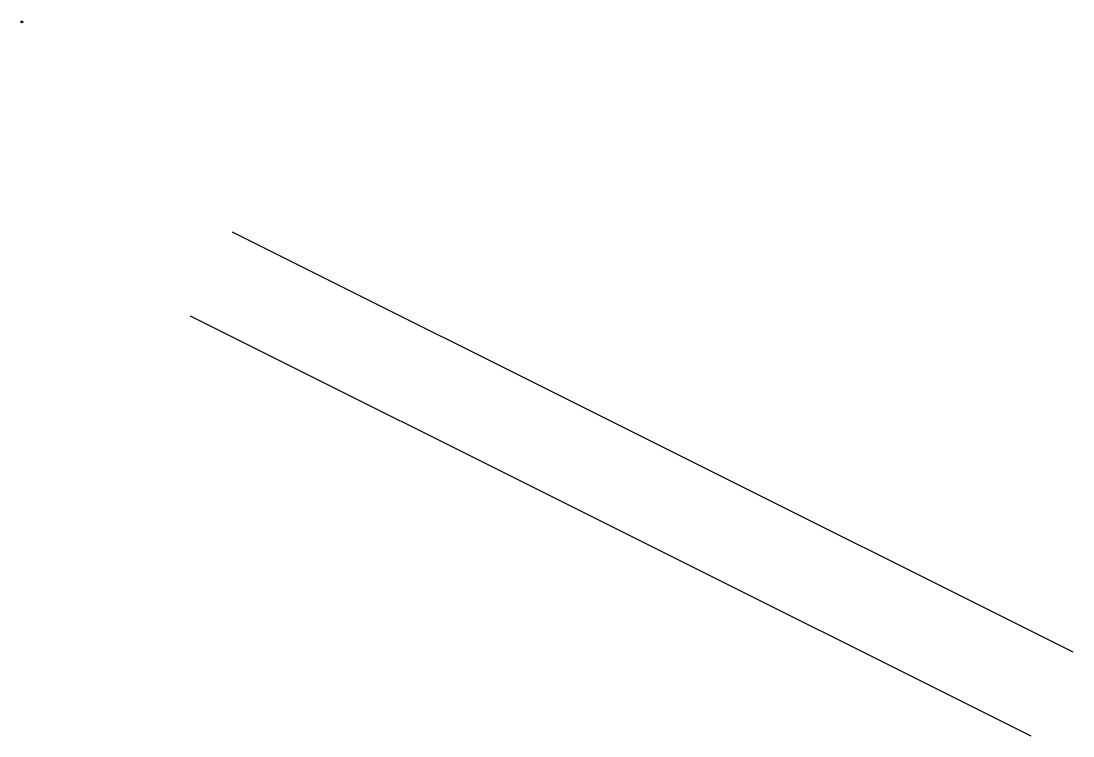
# Model space of a CAD drawing. Units: millimetres at full size, sheet at 1:100. Extents: x -21698 to 8939, y -12061 to 8780.
import ezdxf

# ---------------------------------------------------------------- set-up
doc = ezdxf.new("R2010")
doc.units = ezdxf.units.MM
doc.header["$LTSCALE"] = 100
doc.header["$PDMODE"] = 32
doc.header["$PDSIZE"] = 50
doc.layers.add('0-0', color=7, linetype='Continuous')

msp = doc.modelspace()

# ---------------------------------------------------------------- linework, layer by layer
at = {"layer": '0-0'}
for p, q in [((-15551, 2632.7), (8938.8, -9612.2)), ((-16775.5, 183.7), (7714.3, -12061.2))]:
    msp.add_line(p, q, dxfattribs=at)
msp.add_point((-21673.5, 8755.1), dxfattribs=at)

doc.saveas('drawing.dxf')
